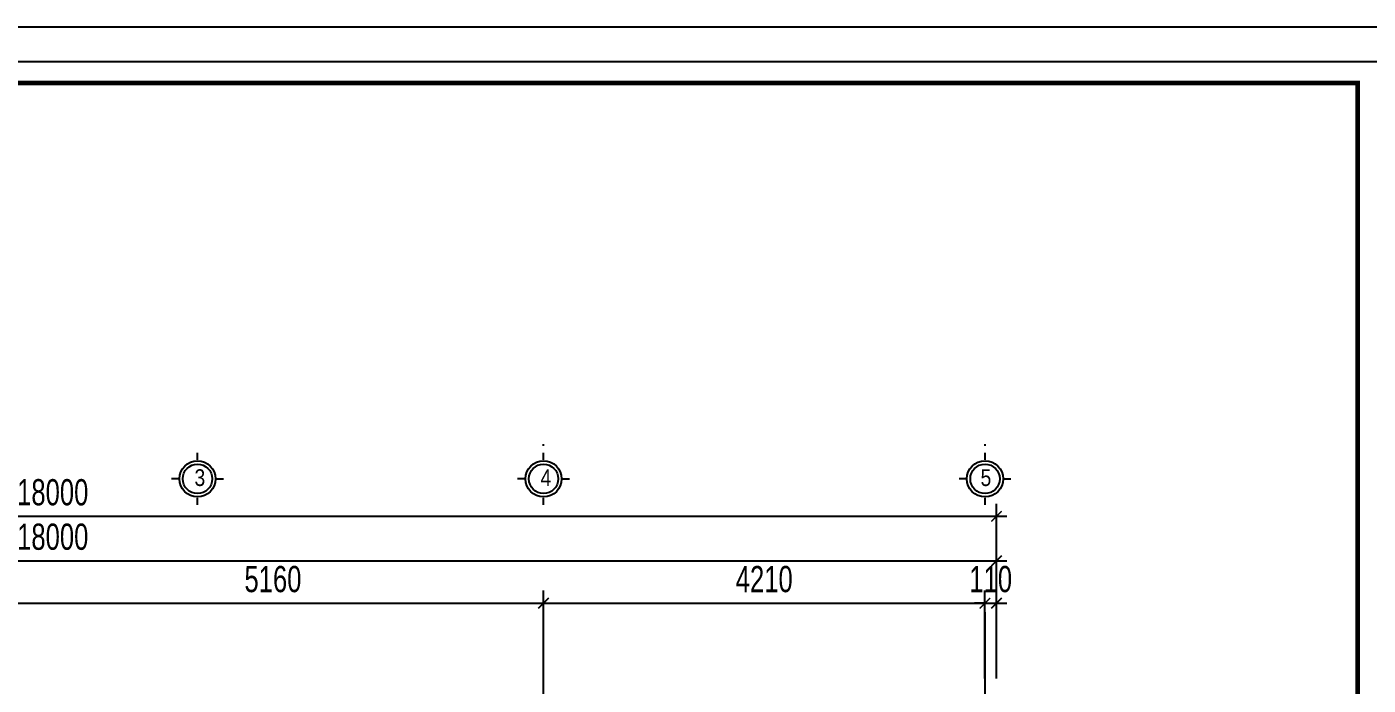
# Model space of a CAD drawing. Header units: inches. Extents: x 442278 to 842836, y -356313 to 59457.
# Drawn here: x 623468 to 636259, y -290579 to -284301 of the extents above; entities that cross this region are included whole.
import ezdxf
from ezdxf.enums import TextEntityAlignment as Align

# ---------------------------------------------------------------- set-up
doc = ezdxf.new("R2010")
doc.units = ezdxf.units.IN
doc.header["$LTSCALE"] = 250
doc.header["$MEASUREMENT"] = 0
doc.linetypes.add('CENTER', pattern=[50.8, 31.75, -6.35, 6.35, -6.35])
for name, color, linetype in [('3', 9, 'Continuous'), ('damvua', 7, 'Continuous'), ('DIM', 8, 'Continuous'), ('gsgsdfg', 31, 'Continuous'), ('LA.DIM', 251, 'Continuous'), ('NETTHAY', 8, 'Continuous'), ('NTHAY', 8, 'Continuous'), ('TEXT', 7, 'Continuous'), ('TRUC', 251, 'CENTER')]:
    doc.layers.add(name, color=color, linetype=linetype)
doc.styles.add('KIEU1', font='', dxfattribs={"height": 250})
doc.styles.add('S.STEXT', font='arial.ttf', dxfattribs={"width": 0.7})
doc.styles.add('VnAvantH', font='', dxfattribs={"width": 0.7})
doc.styles.get('KIEU1').set_extended_font_data('.VnArial')
doc.styles.get('VnAvantH').set_extended_font_data('.VnAvantH')
doc.dimstyles.new('S.DIM100', dxfattribs={"dimtxt": 250, "dimasz": 100, "dimexe": 120, "dimexo": 0, "dimgap": 100, "dimtad": 1, "dimdec": 0, "dimzin": 13, "dimdsep": 46, "dimtxsty": 'S.STEXT', "dimblk": 'ARCHTICK', "dimblk1": 'ARCHTICK', "dimcen": 0, "dimdle": 100, "dimclrd": 251, "dimclre": 251, "dimclrt": 60, "dimadec": 0, "dimazin": 0, "dimtfac": 1, "dimtdec": 0, "dimtix": 1, "dimtmove": 2, "dimatfit": 3, "dimfxl": 1, "dimtolj": 1, "dimtzin": 13, "dimarcsym": 0})

# ---------------------------------------------------------------- blocks, each defined once
blk = doc.blocks.new('_ArchTick')
at = {"color": 0, "linetype": 'ByBlock', "const_width": 0.15}
blk.add_lwpolyline([(-0.5, -0.5), (0.5, 0.5)], dxfattribs=at)
blk = doc.blocks.new('*D1008')
at = {"layer": 'DEFPOINTS', "color": 0, "transparency": 16777216}
for p in [(628395, -289797), (623235, -290559), (628395, -290559)]:
    blk.add_point(p, dxfattribs=at)
at = {"layer": 'LA.DIM', "color": 251, "lineweight": -2, "transparency": 16777216}
for p, q in [((623235, -290559), (623235, -289677)), ((628395, -290559), (628395, -289677)), ((623135, -289797), (628495, -289797))]:
    blk.add_line(p, q, dxfattribs=at)
at = {"layer": 'LA.DIM', "color": 251, "lineweight": -2, "transparency": 16777216, "xscale": 100, "yscale": 100, "zscale": 100, "rotation": 180}
blk.add_blockref('_ArchTick', (623235, -289797), dxfattribs=at)
at = {"layer": 'LA.DIM', "color": 251, "lineweight": -2, "transparency": 16777216, "xscale": 100, "yscale": 100, "zscale": 100}
blk.add_blockref('_ArchTick', (628395, -289797), dxfattribs=at)
at = {"layer": 'LA.DIM', "color": 60, "transparency": 16777216, "insert": (625815, -289569), "char_height": 250, "attachment_point": 5, "style": 'S.STEXT'}
blk.add_mtext('\\A1;5160', dxfattribs=at)
blk = doc.blocks.new('*D1009')
at = {"layer": 'DEFPOINTS', "color": 0, "transparency": 16777216}
for p in [(632605, -289797), (628395, -290516), (632605, -290516)]:
    blk.add_point(p, dxfattribs=at)
at = {"layer": 'LA.DIM', "color": 251, "lineweight": -2, "transparency": 16777216}
for p, q in [((628395, -290516), (628395, -289677)), ((632605, -290516), (632605, -289677)), ((628295, -289797), (632705, -289797))]:
    blk.add_line(p, q, dxfattribs=at)
at = {"layer": 'LA.DIM', "color": 251, "lineweight": -2, "transparency": 16777216, "xscale": 100, "yscale": 100, "zscale": 100, "rotation": 180}
blk.add_blockref('_ArchTick', (628395, -289797), dxfattribs=at)
at = {"layer": 'LA.DIM', "color": 251, "lineweight": -2, "transparency": 16777216, "xscale": 100, "yscale": 100, "zscale": 100}
blk.add_blockref('_ArchTick', (632605, -289797), dxfattribs=at)
at = {"layer": 'LA.DIM', "color": 60, "transparency": 16777216, "insert": (630500, -289569), "char_height": 250, "attachment_point": 5, "style": 'S.STEXT'}
blk.add_mtext('\\A1;4210', dxfattribs=at)
blk = doc.blocks.new('*D1010')
at = {"layer": 'DEFPOINTS', "color": 0, "transparency": 16777216}
for p in [(632715, -289797), (632605, -290516), (632715, -290516)]:
    blk.add_point(p, dxfattribs=at)
at = {"layer": 'LA.DIM', "color": 251, "lineweight": -2, "transparency": 16777216}
for p, q in [((632605, -290516), (632605, -289677)), ((632715, -290516), (632715, -289677)), ((632605, -289797), (632505, -289797)), ((632605, -289797), (632715, -289797)), ((632715, -289797), (632815, -289797))]:
    blk.add_line(p, q, dxfattribs=at)
at = {"layer": 'LA.DIM', "color": 251, "lineweight": -2, "transparency": 16777216, "xscale": 100, "yscale": 100, "zscale": 100}
blk.add_blockref('_ArchTick', (632605, -289797), dxfattribs=at)
at = {"layer": 'LA.DIM', "color": 251, "lineweight": -2, "transparency": 16777216, "xscale": 100, "yscale": 100, "zscale": 100, "rotation": 180}
blk.add_blockref('_ArchTick', (632715, -289797), dxfattribs=at)
at = {"layer": 'LA.DIM', "color": 60, "transparency": 16777216, "insert": (632660, -289569), "char_height": 250, "attachment_point": 5, "style": 'S.STEXT'}
blk.add_mtext('\\A1;110', dxfattribs=at)
blk = doc.blocks.new('*D1013')
at = {"layer": 'DEFPOINTS', "color": 0, "transparency": 16777216}
for p in [(632715, -289393), (614715, -290516), (632715, -290516)]:
    blk.add_point(p, dxfattribs=at)
at = {"layer": 'LA.DIM', "color": 251, "lineweight": -2, "transparency": 16777216}
for p, q in [((614715, -290516), (614715, -289273)), ((632715, -290516), (632715, -289273)), ((614615, -289393), (632815, -289393))]:
    blk.add_line(p, q, dxfattribs=at)
at = {"layer": 'LA.DIM', "color": 251, "lineweight": -2, "transparency": 16777216, "xscale": 100, "yscale": 100, "zscale": 100, "rotation": 180}
blk.add_blockref('_ArchTick', (614715, -289393), dxfattribs=at)
at = {"layer": 'LA.DIM', "color": 251, "lineweight": -2, "transparency": 16777216, "xscale": 100, "yscale": 100, "zscale": 100}
blk.add_blockref('_ArchTick', (632715, -289393), dxfattribs=at)
at = {"layer": 'LA.DIM', "color": 60, "transparency": 16777216, "insert": (623715, -289165), "char_height": 250, "attachment_point": 5, "style": 'S.STEXT'}
blk.add_mtext('\\A1;18000', dxfattribs=at)
blk = doc.blocks.new('*D1014')
at = {"layer": 'DEFPOINTS', "color": 0, "transparency": 16777216}
for p in [(632715, -288969), (614715, -290506), (632715, -290516)]:
    blk.add_point(p, dxfattribs=at)
at = {"layer": 'LA.DIM', "color": 251, "lineweight": -2, "transparency": 16777216}
for p, q in [((614715, -290506), (614715, -288849)), ((632715, -290516), (632715, -288849)), ((614615, -288969), (632815, -288969))]:
    blk.add_line(p, q, dxfattribs=at)
at = {"layer": 'LA.DIM', "color": 251, "lineweight": -2, "transparency": 16777216, "xscale": 100, "yscale": 100, "zscale": 100, "rotation": 180}
blk.add_blockref('_ArchTick', (614715, -288969), dxfattribs=at)
at = {"layer": 'LA.DIM', "color": 251, "lineweight": -2, "transparency": 16777216, "xscale": 100, "yscale": 100, "zscale": 100}
blk.add_blockref('_ArchTick', (632715, -288969), dxfattribs=at)
at = {"layer": 'LA.DIM', "color": 60, "transparency": 16777216, "insert": (623715, -288741), "char_height": 250, "attachment_point": 5, "style": 'S.STEXT'}
blk.add_mtext('\\A1;18000', dxfattribs=at)
blk = doc.blocks.new('KHUNG CHUAN SEICO')
at = {"layer": 'DEFPOINTS', "lineweight": -3, "ltscale": 2000}
blk.add_lwpolyline([(0, 397.16), (572.13, 397.16), (572.13, 0), (0, 0)], close=True, dxfattribs=at)
at = {"layer": 'gsgsdfg'}
blk.add_lwpolyline([(0, 397.16), (572.13, 397.16), (572.13, 0), (0, 0)], close=True, dxfattribs=at)
blk.add_lwpolyline([(0, 397.16), (572.13, 397.16), (572.13, 0), (0, 0)], close=True, dxfattribs=at)
at = {"layer": 'NETTHAY', "ltscale": 0.5, "const_width": 0.743}
blk.add_lwpolyline([(26.26, 388.15), (460.75, 388.15), (460.75, 7.88), (26.26, 7.88), (26.26, 388.51)], dxfattribs=at)
at = {"layer": 'NTHAY', "lineweight": -3, "ltscale": 2000}
blk.add_lwpolyline([(24.06, 391.61), (565.91, 391.61), (565.91, 5.55), (24.06, 5.55)], close=True, dxfattribs=at)
at = {"layer": '3', "ltscale": 0.5, "style": 'VnAvantH'}
for tag, height, p in [('DRAWING1', 4.75, (514.01, 46.77)), ('DRAWING2', 4.75, (514.07, 36.02)), ('DATE', 2.5, (477.02, 18.64))]:
    blk.add_attdef(tag, text='', height=height, dxfattribs=at).set_placement(p, align=Align.CENTER)
blk = doc.blocks.new('vongtrondim')
at = {"layer": 'damvua'}
blk.add_circle((0, 0), 175, dxfattribs=at)
at = {"layer": 'NTHAY'}
for p, q in [((0, 226), (0, 309)), ((-226, 0), (-309, 0)), ((226, 0), (309, 0)), ((0, -309), (0, -226))]:
    blk.add_line(p, q, dxfattribs=at)
blk.add_circle((0, 0), 216, dxfattribs=at)

msp = doc.modelspace()

# ---------------------------------------------------------------- linework, layer by layer
at = {"layer": 'TRUC'}
for p, q in [((628395.48, -297820.6), (628395.48, -288280.95)), ((632605.48, -297820.6), (632605.48, -288280.95))]:
    msp.add_line(p, q, dxfattribs=at)

# ---------------------------------------------------------------- block references
at = {"layer": '3', "xscale": 59.35300561240729, "yscale": 59.35300561205077, "zscale": 59.3530056118824}
msp.add_blockref('KHUNG CHUAN SEICO', (608813.26, -307873.55), dxfattribs=at)
at = {"layer": 'DIM', "xscale": 0.800000011920929, "yscale": 0.8000000007450581, "zscale": 0.8}
for p in [(625095.48, -288611.61), (628395.48, -288611.61), (632605.48, -288611.61)]:
    msp.add_blockref('vongtrondim', p, dxfattribs=at)

# ---------------------------------------------------------------- texts
at = {"layer": 'TEXT', "char_height": 160, "width": 573.6, "attachment_point": 1, "style": 'KIEU1'}
for s, insert in [('{\\f.VnArial NarrowH|b0|i0|c0|p34;3}', (625066.92, -288519.78)), ('{\\f.VnArial NarrowH|b0|i0|c0|p34;4}', (628366.92, -288519.78)), ('{\\f.VnArial NarrowH|b0|i0|c0|p34;5}', (632563.1, -288519.78))]:
    msp.add_mtext(s, dxfattribs=dict(at, insert=insert))

# ---------------------------------------------------------------- dimensions: what is measured, and where the dimension line sits
at = {"layer": 'LA.DIM'}
for base, p1, p2, picture, middle in [((632715.48, -288968.53), (614715.48, -290505.56), (632715.48, -290515.56), '*D1014', (623715.48, -288740.89)), ((632715.48, -289392.71), (614715.48, -290515.56), (632715.48, -290515.56), '*D1013', (623715.48, -289165.06)), ((628395.48, -289797.13), (623235.48, -290559.05), (628395.48, -290559.05), '*D1008', (625815.48, -289569.49)), ((632605.48, -289797.13), (628395.48, -290515.56), (632605.48, -290515.56), '*D1009', (630500.48, -289569.49)), ((632715.48, -289797.13), (632605.48, -290515.56), (632715.48, -290515.56), '*D1010', (632660.48, -289569.49))]:
    dim = msp.add_linear_dim(base=base, p1=p1, p2=p2, dimstyle='S.DIM100', dxfattribs=at)
    dim.commit()
    dim.dimension.update_dxf_attribs({"geometry": picture, "text_midpoint": middle})

doc.saveas('drawing.dxf')
